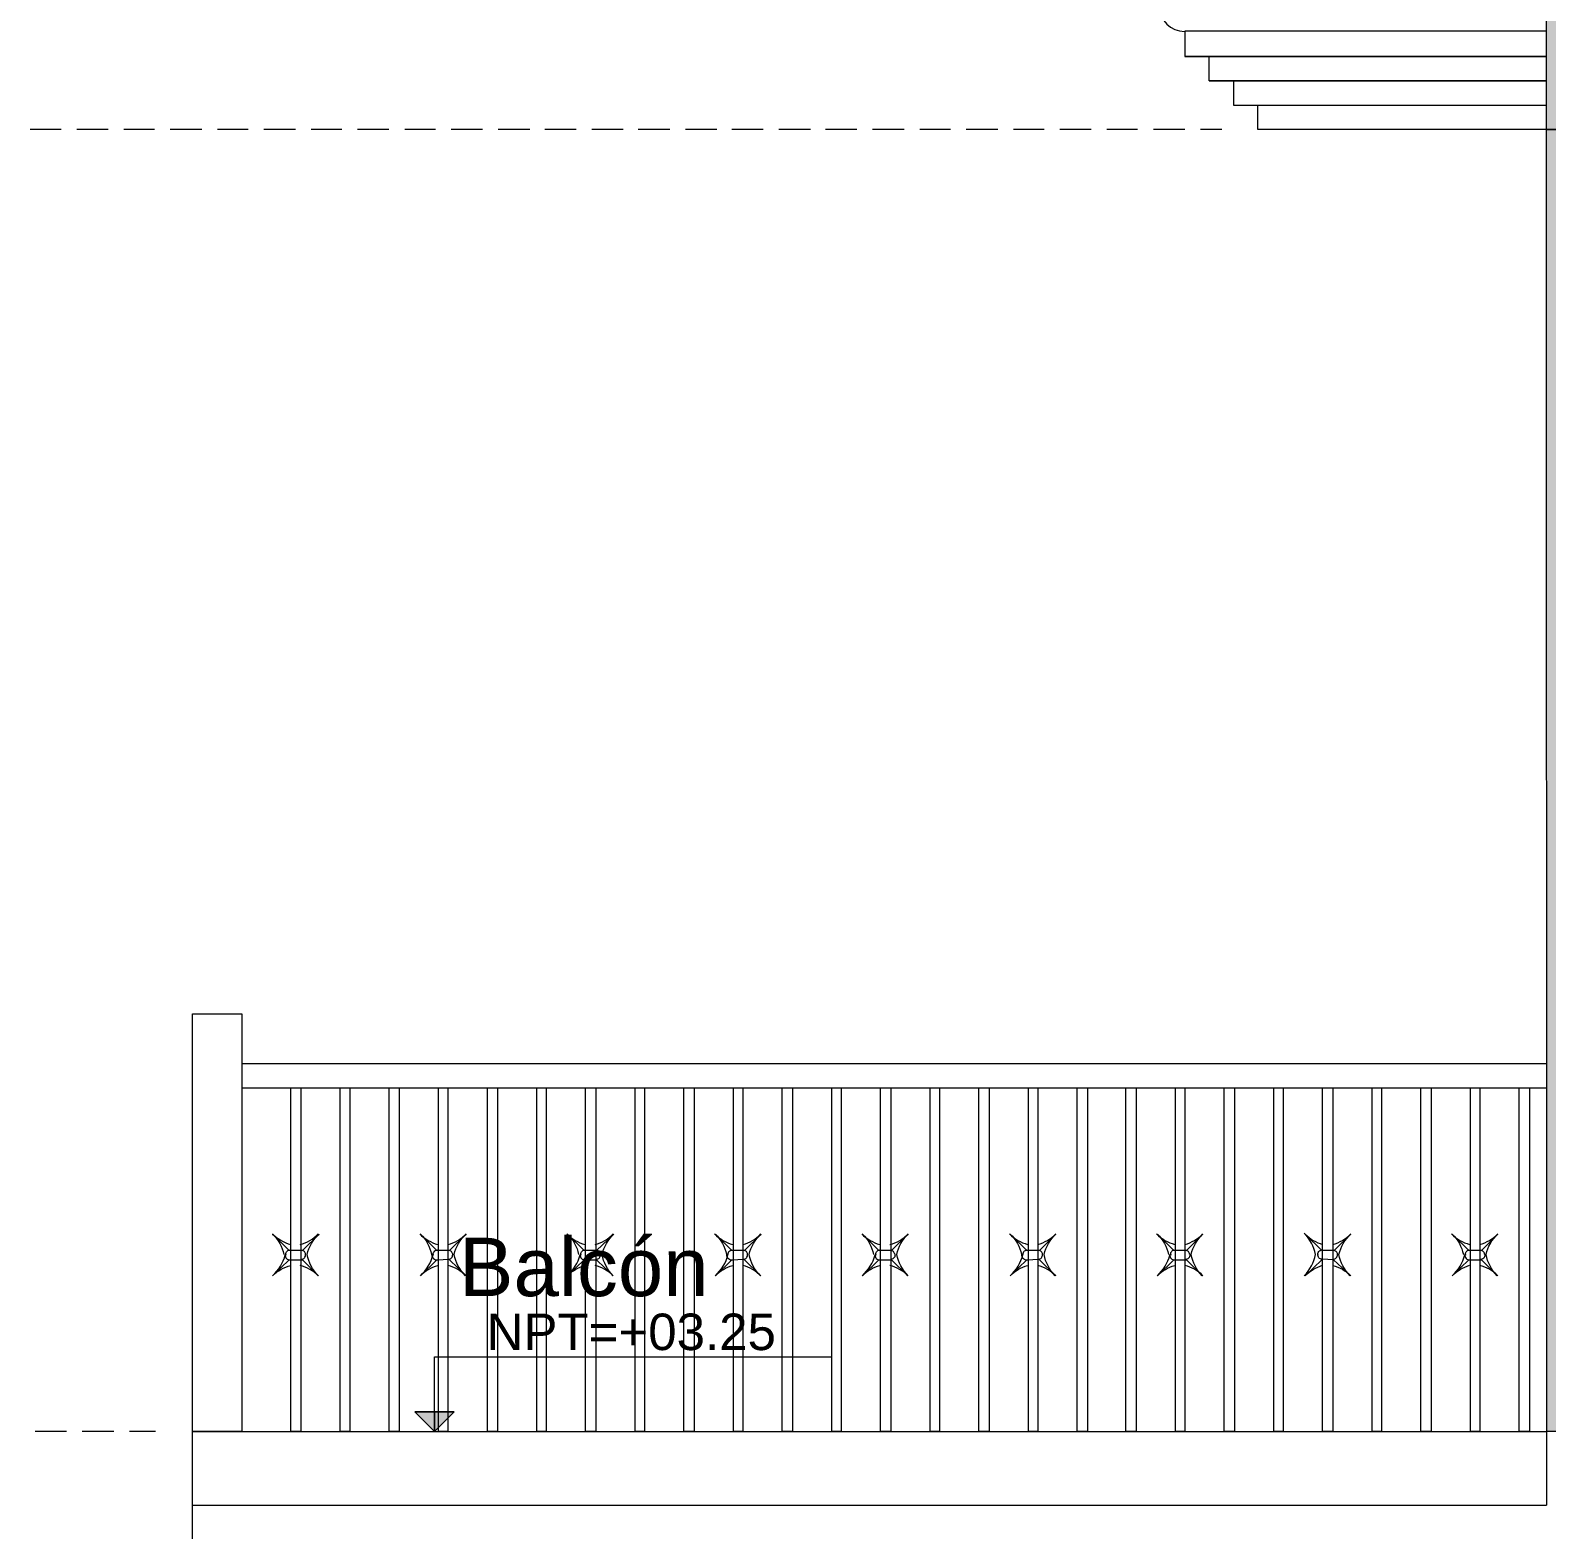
# Model space of a CAD drawing. Header units: metres. Extents: x 14 to 155, y 0 to 125.
# Drawn here: x 51.684 to 54.77, y 40.803 to 43.856 of the extents above; entities that cross this region are included whole.
import ezdxf

# ---------------------------------------------------------------- set-up
doc = ezdxf.new("R2010")
doc.units = ezdxf.units.M
doc.layers.add('PDF3_Geometry', color=9, linetype='Continuous', true_color=0x808080)
doc.layers.add('PDF3_Solid Fills', color=7, linetype='Continuous')
doc.layers.add('PDF3_Text', color=255, linetype='Continuous')
doc.styles.add('PDF Arial', font='arial.ttf')

msp = doc.modelspace()

# ---------------------------------------------------------------- linework, layer by layer
at = {"layer": 'PDF3_Geometry', "color": 0, "lineweight": 5}
for points in [[(54.7699, 43.9034), (58.918, 43.9036), (58.918, 43.6539), (54.7699, 43.6537)], [(54.7698, 43.8025), (54.0336, 43.8025)], [(54.7699, 43.7529), (54.0833, 43.7529)], [(54.7699, 43.6537), (54.9203, 43.6537), (54.9204, 41.0036), (54.77, 41.0036)]]:
    msp.add_lwpolyline(points, close=True, dxfattribs=at)
for points in [[(54.7698, 43.8538), (54.0336, 43.8538), (54.0336, 43.8026)], [(54.0833, 43.7529), (54.0833, 43.8025)], [(54.1329, 43.7529), (54.1329, 43.7033), (54.7699, 43.7033)], [(54.1825, 43.6537), (54.1825, 43.7033)], [(54.7698, 43.6537), (54.1824, 43.6537)]]:
    msp.add_lwpolyline(points, dxfattribs=at)
at = {"layer": 'PDF3_Geometry', "color": 0, "lineweight": 0}
for points in [[(51.7468, 43.6536), (51.6843, 43.6536)], [(51.8428, 43.6536), (51.7787, 43.6536)], [(51.9372, 43.6536), (51.8747, 43.6536)], [(52.0332, 43.6536), (51.9692, 43.6536)], [(52.1276, 43.6536), (52.0652, 43.6536)], [(52.2237, 43.6536), (52.1597, 43.6536)], [(52.3181, 43.6536), (52.2557, 43.6536)], [(52.4141, 43.6537), (52.3501, 43.6536)], [(52.5085, 43.6537), (52.4461, 43.6537)], [(52.6045, 43.6537), (52.5405, 43.6537)], [(52.7005, 43.6537), (52.6365, 43.6537)], [(52.795, 43.6537), (52.731, 43.6537)], [(52.891, 43.6537), (52.827, 43.6537)], [(52.9854, 43.6537), (52.9214, 43.6537)], [(53.0815, 43.6537), (53.0174, 43.6537)], [(53.1759, 43.6537), (53.1118, 43.6537)], [(53.2719, 43.6537), (53.2078, 43.6537)], [(53.3663, 43.6537), (53.3022, 43.6537)], [(53.4623, 43.6537), (53.3982, 43.6537)], [(53.5568, 43.6537), (53.4943, 43.6537)], [(53.6528, 43.6537), (53.5888, 43.6537)], [(53.7472, 43.6537), (53.6848, 43.6537)], [(53.8432, 43.6537), (53.7792, 43.6537)], [(53.9376, 43.6537), (53.8752, 43.6537)], [(54.0336, 43.6537), (53.9696, 43.6537)], [(54.1089, 43.6537), (54.0657, 43.6537)], [(52.1149, 41.7524), (54.7699, 41.7525)], [(52.1149, 41.7028), (54.7699, 41.7029)], [(52.5374, 41.3524), (52.571, 41.3204)], [(53.1375, 41.3524), (53.1711, 41.3204)], [(53.7377, 41.3524), (53.7713, 41.3204)], [(52.507, 41.0434), (52.507, 41.0034), (52.507, 41.1555), (53.3152, 41.1555)], [(51.758, 41.0034), (51.694, 41.0034)], [(51.854, 41.0034), (51.79, 41.0034)], [(51.9389, 41.0034), (51.8861, 41.0034)], [(52.0141, 41.0034), (54.7699, 41.0035)]]:
    msp.add_lwpolyline(points, dxfattribs=at)
for points in [[(52.014, 41.8532), (52.1148, 41.8532), (52.1149, 41.0034), (52.0141, 41.0034)], [(52.2141, 41.7028), (52.2349, 41.7028), (52.235, 41.0035), (52.2141, 41.0035)], [(52.315, 41.7028), (52.3342, 41.7028), (52.3342, 41.0035), (52.315, 41.0035)], [(52.4142, 41.7028), (52.435, 41.7028), (52.435, 41.0035), (52.4142, 41.0035)], [(52.515, 41.7028), (52.5342, 41.7028), (52.5342, 41.0035), (52.515, 41.0035)], [(52.6143, 41.7028), (52.6351, 41.7028), (52.6351, 41.0035), (52.6143, 41.0035)], [(52.715, 41.7028), (52.7343, 41.7028), (52.7343, 41.0035), (52.7151, 41.0035)], [(52.8142, 41.7028), (52.835, 41.7028), (52.8351, 41.0035), (52.8143, 41.0035)], [(52.9151, 41.7028), (52.9343, 41.7028), (52.9344, 41.0035), (52.9151, 41.0035)], [(53.0143, 41.7028), (53.0351, 41.7028), (53.0351, 41.0035), (53.0143, 41.0035)], [(53.1151, 41.7028), (53.1343, 41.7028), (53.1343, 41.0035), (53.1151, 41.0035)], [(53.2144, 41.7028), (53.2352, 41.7028), (53.2352, 41.0035), (53.2144, 41.0035)], [(53.3152, 41.7029), (53.3344, 41.7029), (53.3344, 41.0035), (53.3152, 41.0035)], [(53.4144, 41.7029), (53.4352, 41.7029), (53.4352, 41.0035), (53.4144, 41.0035)], [(53.5152, 41.7029), (53.5345, 41.7029), (53.5345, 41.0035), (53.5153, 41.0035)], [(53.6144, 41.7029), (53.6352, 41.7029), (53.6353, 41.0036), (53.6145, 41.0036)], [(53.7153, 41.7029), (53.7345, 41.7029), (53.7345, 41.0036), (53.7153, 41.0036)], [(53.8145, 41.7029), (53.8353, 41.7029), (53.8353, 41.0036), (53.8145, 41.0036)], [(53.9137, 41.7029), (53.9345, 41.7029), (53.9345, 41.0036), (53.9137, 41.0036)], [(54.0146, 41.7029), (54.0338, 41.7029), (54.0338, 41.0036), (54.0146, 41.0036)], [(54.1138, 41.7029), (54.1346, 41.7029), (54.1346, 41.0036), (54.1138, 41.0036)], [(54.2145, 41.7029), (54.2338, 41.7029), (54.2338, 41.0036), (54.2146, 41.0036)], [(54.3138, 41.7029), (54.3346, 41.7029), (54.3347, 41.0036), (54.3139, 41.0036)], [(54.4146, 41.7029), (54.4338, 41.7029), (54.4339, 41.0036), (54.4146, 41.0036)], [(54.5138, 41.7029), (54.5346, 41.7029), (54.5346, 41.0036), (54.5138, 41.0036)], [(54.6147, 41.7029), (54.6339, 41.7029), (54.6339, 41.0036), (54.6147, 41.0036)], [(54.7139, 41.7029), (54.7347, 41.7029), (54.7347, 41.0036), (54.7139, 41.0036)], [(52.467, 41.0434), (52.547, 41.0434), (52.507, 41.0034)], [(52.507, 41.0034), (52.5471, 41.0434), (52.467, 41.0434)], [(52.0141, 41.0034), (54.7699, 41.0035), (54.7699, 40.853), (52.0141, 40.8529)]]:
    msp.add_lwpolyline(points, close=True, dxfattribs=at)
for points in [[(52.2358, 41.354, 0.414894), (52.2445, 41.3635), (52.2445, 41.3644, 0.414894), (52.2365, 41.3715), (52.2109, 41.3716), (52.1774, 41.4051, -0.151151), (52.1999, 41.3635)], [(52.2705, 41.3203, -0.151151), (52.2475, 41.3635, -0.151824), (52.2718, 41.4051), (52.2382, 41.3716)], [(52.5697, 41.3203, -0.151151), (52.5469, 41.3635, -0.151824), (52.571, 41.4052), (52.5375, 41.3716)], [(52.8359, 41.354, 0.414894), (52.8447, 41.3635), (52.8447, 41.3644, 0.414894), (52.8367, 41.3715), (52.8111, 41.3716), (52.7775, 41.4052, -0.151151), (52.8001, 41.3635)], [(52.8706, 41.3203, -0.151151), (52.8477, 41.3635, -0.151824), (52.8719, 41.4052), (52.8367, 41.3716)], [(53.1699, 41.3203, -0.151151), (53.147, 41.3635, -0.151824), (53.1712, 41.4052), (53.1376, 41.3716)], [(53.4344, 41.354, 0.414894), (53.4448, 41.3636), (53.4432, 41.3644, 0.414894), (53.4352, 41.3715), (53.4112, 41.3716), (53.3776, 41.4052, -0.151151), (53.4002, 41.3636)], [(53.4707, 41.3203, -0.151151), (53.4478, 41.3636, -0.151824), (53.4704, 41.4052), (53.4369, 41.3716)], [(53.77, 41.3204, -0.151151), (53.7471, 41.3636, -0.151824), (53.7713, 41.4052), (53.7377, 41.3716)], [(54.0345, 41.354, 0.414894), (54.045, 41.3636), (54.0434, 41.3644, 0.414894), (54.0353, 41.3716), (54.0113, 41.3716), (53.9777, 41.4052, -0.151151), (54.0003, 41.3636)], [(54.0692, 41.3204, -0.151151), (54.0464, 41.3636, -0.151824), (54.0705, 41.4052), (54.037, 41.3716)], [(54.2767, 41.3204, 0.151824), (54.2996, 41.3636, 0.151151), (54.2767, 41.4068)], [(54.3354, 41.354, 0.414894), (54.3442, 41.3636), (54.3442, 41.3644, 0.414894), (54.3362, 41.3716), (54.3122, 41.3717), (54.2786, 41.4052, 0.131404), (54.3139, 41.3841)], [(54.3701, 41.3204, -0.151151), (54.3472, 41.3636, -0.151824), (54.3714, 41.4052), (54.3378, 41.3717)], [(54.6347, 41.354, 0.414894), (54.6451, 41.3636), (54.6435, 41.3645, 0.414894), (54.6355, 41.3716), (54.6114, 41.3717), (54.5779, 41.4052, -0.151151), (54.6004, 41.3636)], [(54.6694, 41.3204, -0.151151), (54.6465, 41.3636, -0.151824), (54.6707, 41.4052), (54.6371, 41.3717)], [(52.1771, 41.3203, 0.151824), (52.203, 41.3627, 0.414894), (52.2125, 41.3524), (52.2381, 41.3524), (52.2701, 41.3204, 0.131404), (52.2333, 41.3414)], [(52.2109, 41.3524), (52.1774, 41.3204, -0.131404), (52.2142, 41.3415)], [(52.2046, 41.3635), (52.2046, 41.3619, -0.414894), (52.2118, 41.3731)], [(52.478, 41.3203, 0.151824), (52.5038, 41.3635), (52.5038, 41.3619, -0.414894), (52.5126, 41.3731)], [(52.5118, 41.3524), (52.4782, 41.3204, -0.131404), (52.5135, 41.3415)], [(52.7772, 41.3203, 0.151824), (52.8031, 41.3627, 0.414894), (52.8127, 41.3524), (52.8367, 41.3524), (52.8702, 41.3204, 0.131404), (52.8334, 41.3414)], [(52.8111, 41.3524), (52.7775, 41.3204, -0.131404), (52.8127, 41.3415)], [(52.8047, 41.3635), (52.8047, 41.3619, -0.414894), (52.8119, 41.3731)], [(53.0781, 41.3203, 0.151824), (53.1039, 41.3635), (53.1039, 41.362, -0.414894), (53.1128, 41.3731)], [(53.1119, 41.3524), (53.0784, 41.3204, -0.131404), (53.1136, 41.3415)], [(53.3773, 41.3203, 0.151824), (53.4032, 41.3627, 0.414894), (53.4128, 41.3524), (53.4368, 41.3524), (53.4703, 41.3204, 0.131404), (53.4335, 41.3414)], [(53.4112, 41.3524), (53.3776, 41.3204, -0.131404), (53.4129, 41.3415)], [(53.4048, 41.3636), (53.4048, 41.362, -0.414894), (53.412, 41.3731)], [(53.6782, 41.3203, 0.151824), (53.7041, 41.3636), (53.7041, 41.362, -0.414894), (53.7129, 41.3731)], [(53.712, 41.3524), (53.6785, 41.3204, -0.131404), (53.7138, 41.3415)], [(53.9775, 41.3204, 0.151824), (54.0033, 41.3627, 0.414894), (54.0129, 41.3524), (54.037, 41.3524), (54.0706, 41.3205, 0.131404), (54.0336, 41.3415)], [(54.0113, 41.3524), (53.9777, 41.3205, -0.131404), (54.0131, 41.3415)], [(54.0049, 41.3636), (54.0049, 41.362, -0.414894), (54.0121, 41.3731)], [(54.3122, 41.3524), (54.2787, 41.3205, -0.131404), (54.3139, 41.3416)], [(54.3345, 41.3415, -0.131404), (54.3714, 41.3205), (54.3362, 41.3524), (54.313, 41.3539, -0.414894), (54.3042, 41.3636), (54.3042, 41.362, -0.414894), (54.313, 41.3732)], [(54.5776, 41.3204, 0.151824), (54.6034, 41.3628, 0.414894), (54.6131, 41.3524), (54.6371, 41.3524), (54.6707, 41.3205, 0.131404), (54.6337, 41.3415)], [(54.6115, 41.3524), (54.5779, 41.3205, -0.131404), (54.6132, 41.3416)], [(54.605, 41.3636), (54.605, 41.362, -0.414894), (54.6123, 41.3732)]]:
    msp.add_lwpolyline(points, format="xyb", dxfattribs=at)
for points in [[(52.5134, 41.3524), (52.535, 41.354, 0.414894), (52.5438, 41.3635), (52.5438, 41.3644, 0.414894), (52.5358, 41.3715), (52.5118, 41.3716), (52.4782, 41.4052, -0.151151), (52.5008, 41.3635, 0.414894)], [(53.1135, 41.3524), (53.1352, 41.354, 0.414894), (53.144, 41.3635), (53.144, 41.3644, 0.414894), (53.1359, 41.3715), (53.1119, 41.3716), (53.0783, 41.4052, -0.151151), (53.1009, 41.3635, 0.414894)], [(53.7137, 41.3524), (53.7353, 41.354, 0.414894), (53.7441, 41.3636), (53.7441, 41.3644, 0.414894), (53.736, 41.3715), (53.712, 41.3716), (53.6785, 41.4052, -0.151151), (53.7011, 41.3636, 0.414894)]]:
    msp.add_lwpolyline(points, format="xyb", close=True, dxfattribs=at)
at = {"layer": 'PDF3_Geometry', "color": 0, "lineweight": 5}
msp.add_lwpolyline([(54.7691, 40.154, 0.26501), (52.515, 40.1536), (52.5151, 37.9035), (52.0142, 37.9035), (52.0141, 40.8529), (54.7699, 40.853)], format="xyb", dxfattribs=at)
msp.add_arc((54.0329, 43.9041), 0.0505, 180.0198, 269.9846, dxfattribs=at)
at = {"layer": 'PDF3_Geometry', "color": 0, "lineweight": 0}
for centre, start, end in [((52.2358, 41.4638), 224.9731, 254.9171), ((52.2118, 41.4637), 285.0873, 315.0313), ((52.5351, 41.4638), 224.9731, 254.9171), ((52.5126, 41.4637), 285.0873, 315.0313), ((52.8343, 41.4638), 224.9731, 254.9171), ((52.8119, 41.4637), 285.0873, 315.0313), ((53.1352, 41.4638), 224.9731, 254.9171), ((53.1127, 41.4637), 285.0873, 315.0313), ((53.4345, 41.4638), 224.9731, 254.9171), ((53.412, 41.4637), 285.0873, 315.0313), ((53.7353, 41.4639), 224.9731, 254.9171), ((53.7128, 41.4638), 285.0873, 315.0313), ((54.0346, 41.4639), 224.9731, 254.9171), ((54.0121, 41.4638), 285.0873, 315.0313), ((54.313, 41.4638), 285.0873, 315.0313), ((54.6347, 41.4639), 224.9731, 254.9171), ((54.6122, 41.4638), 285.0873, 315.0313), ((52.5126, 41.2616), 44.9731, 74.9171), ((53.1127, 41.2617), 44.9731, 74.9171), ((53.7129, 41.2617), 44.9731, 74.9171)]:
    msp.add_arc(centre, 0.0826, start, end, dxfattribs=at)
at = {"layer": 'PDF3_Solid Fills', "color": 0, "transparency": 33554559}
for points in [[(58.9179, 43.9036), (54.7698, 43.9034), (58.9179, 43.6539)], [(54.7698, 43.9034), (58.9179, 43.6539), (54.7698, 43.6537)], [(54.9202, 43.6537), (54.7698, 43.6537), (54.9204, 41.0036)], [(54.7698, 43.6537), (54.9204, 41.0036), (54.7699, 41.0036)], [(52.467, 41.0434), (52.507, 41.0034), (52.5471, 41.0434)]]:
    msp.add_solid(points, dxfattribs=at)

# ---------------------------------------------------------------- texts
at = {"layer": 'PDF3_Text', "color": 0, "attachment_point": 7, "rotation": 0.0022, "style": 'PDF Arial'}
for s, insert, char_height in [('Balcón', (52.5566, 41.2771), 0.11895), ('NPT=+03.25', (52.6127, 41.1679), 0.07435)]:
    msp.add_mtext(s, dxfattribs=dict(at, insert=insert, char_height=char_height))

doc.saveas('drawing.dxf')
